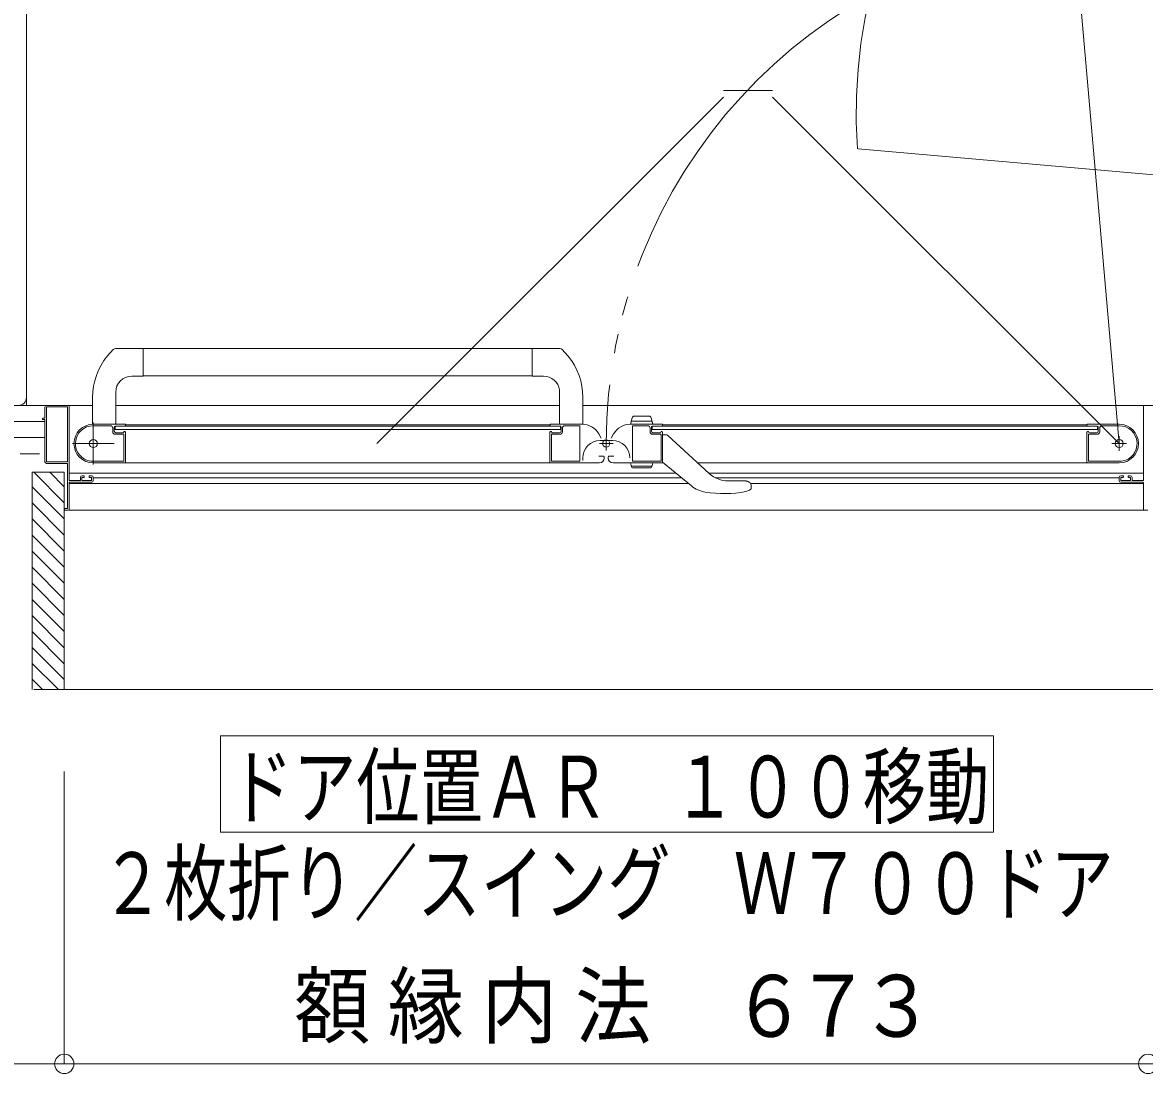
# Model space of a CAD drawing. Units: millimetres on the paper. Extents: x -305 to 305, y -152 to 152.
# Drawn here: x -204.06 to -169.22, y 6.83 to 39.46 of the extents above; entities that cross this region are included whole.
import ezdxf
from ezdxf.enums import TextEntityAlignment as Align

# ---------------------------------------------------------------- set-up
doc = ezdxf.new("R2010")
doc.units = ezdxf.units.MM
doc.linetypes.add('LONG_CHAIN', pattern=[21, 18, -1, 1, -1])
doc.linetypes.add('LONG_DOUBLE_CHAIN', pattern=[21.8, 18, -1, 0.6, -0.6, 0.6, -1])
doc.layers.add('0-0_0', color=7, linetype='Continuous', lineweight=9)
doc.layers.add('0-1_VIEW0001', color=7, linetype='Continuous', lineweight=9)
doc.styles.add('ＭＳ ゴシック', font='')
doc.styles.get('ＭＳ ゴシック').set_extended_font_data('MS Gothic')

# ---------------------------------------------------------------- blocks, each defined once
blk = doc.blocks.new('_ORIGIN')
at = {"layer": '0-0_0'}
blk.add_line((0, 0), (-1, 0), dxfattribs=at)
blk.add_circle((0, 0), 0.5, dxfattribs=at)

msp = doc.modelspace()

# ---------------------------------------------------------------- linework, layer by layer
at = {"layer": '0-1_VIEW0001'}
for p, q in [((-203.934, 87.573), (-203.934, 27.573)), ((-203.934, 87.323), (-203.934, 27.822)), ((-201.423, 29.112), (-201.238, 29.311)), ((-200.309, 29.338), (-201.169, 29.338)), ((-200.309, 29.338), (-187.374, 29.338)), ((-200.309, 28.483), (-200.309, 29.338)), ((-188.235, 28.483), (-188.235, 29.338)), ((-187.122, 29.113), (-187.305, 29.311)), ((-200.309, 28.483), (-200.664, 28.483)), ((-200.309, 28.488), (-188.235, 28.488)), ((-188.235, 28.483), (-187.88, 28.483)), ((-201.164, 27.983), (-201.164, 26.988)), ((-187.385, 28.052), (-187.385, 26.998)), ((-203.359, 27.523), (-203.359, 27.188)), ((-203.311, 27.573), (-201.885, 27.573)), ((-202.674, 27.528), (-203.299, 27.528)), ((-202.609, 25.253), (-202.609, 27.548)), ((-201.884, 27.816), (-201.887, 26.998)), ((-201.159, 27.573), (-187.385, 27.573)), ((-186.66, 27.816), (-186.657, 26.998)), ((-162.434, 27.573), (-186.659, 27.573)), ((-186.659, 27.573), (-168.559, 27.573)), ((-169.259, 25.253), (-169.259, 27.548)), ((-203.314, 27.513), (-203.314, 25.833)), ((-202.659, 25.833), (-202.659, 27.513)), ((-185.184, 26.988), (-185.132, 27.183)), ((-185.059, 27.238), (-184.608, 27.238)), ((-184.484, 26.988), (-184.536, 27.183)), ((-203.359, 27.073), (-243.434, 27.073)), ((-203.434, 27.163), (-203.434, 27.143)), ((-203.374, 27.173), (-203.424, 27.173)), ((-203.424, 27.133), (-203.374, 27.133)), ((-203.359, 27.118), (-203.359, 25.823)), ((-200.874, 26.988), (-201.859, 26.988)), ((-201.329, 26.943), (-201.859, 26.943)), ((-201.254, 26.753), (-201.254, 26.868)), ((-201.209, 26.773), (-201.209, 26.898)), ((-201.184, 26.823), (-201.184, 26.923)), ((-187.359, 26.923), (-201.184, 26.923)), ((-200.881, 26.925), (-200.867, 26.934)), ((-187.684, 26.973), (-200.859, 26.973)), ((-200.859, 26.947), (-200.859, 26.973)), ((-187.684, 26.973), (-187.684, 26.947)), ((-187.677, 26.934), (-187.663, 26.925)), ((-187.669, 26.988), (-186.683, 26.988)), ((-187.359, 26.923), (-187.359, 26.823)), ((-187.334, 26.898), (-187.334, 26.773)), ((-187.294, 26.868), (-187.294, 26.753)), ((-186.769, 26.943), (-187.219, 26.943)), ((-186.754, 25.848), (-186.754, 26.928)), ((-184.199, 26.988), (-185.186, 26.988)), ((-184.51, 27.088), (-185.157, 27.088)), ((-185.114, 25.848), (-185.114, 26.928)), ((-185.099, 26.943), (-184.649, 26.943)), ((-184.574, 26.868), (-184.574, 26.753)), ((-184.534, 26.898), (-184.534, 26.773)), ((-184.509, 26.923), (-170.684, 26.923)), ((-184.509, 26.923), (-184.509, 26.823)), ((-184.192, 26.934), (-184.206, 26.925)), ((-184.184, 26.973), (-171.009, 26.973)), ((-184.184, 26.973), (-184.184, 26.947)), ((-171.009, 26.947), (-171.009, 26.973)), ((-170.988, 26.925), (-171.002, 26.934)), ((-170.994, 26.988), (-170.009, 26.988)), ((-170.684, 26.823), (-170.684, 26.923)), ((-170.659, 26.773), (-170.659, 26.898)), ((-170.614, 26.753), (-170.614, 26.868)), ((-170.539, 26.943), (-170.009, 26.943)), ((-243.434, 26.573), (-203.359, 26.573)), ((-203.359, 26.573), (-243.434, 26.573)), ((-187.359, 26.823), (-201.184, 26.823)), ((-200.919, 26.678), (-201.179, 26.678)), ((-200.934, 26.723), (-201.159, 26.723)), ((-200.909, 25.848), (-200.909, 26.668)), ((-200.888, 26.763), (-200.894, 26.763)), ((-200.867, 26.752), (-200.881, 26.761)), ((-200.859, 25.798), (-200.859, 26.74)), ((-187.684, 25.788), (-187.684, 26.74)), ((-187.663, 26.761), (-187.677, 26.752)), ((-187.649, 26.763), (-187.655, 26.763)), ((-187.634, 26.663), (-187.634, 25.848)), ((-187.369, 26.678), (-187.619, 26.678)), ((-187.384, 26.723), (-187.609, 26.723)), ((-186.088, 26.558), (-186.163, 26.688)), ((-186.124, 26.482), (-185.744, 26.482)), ((-185.78, 26.558), (-185.705, 26.688)), ((-184.509, 26.823), (-170.684, 26.823)), ((-184.499, 26.678), (-184.249, 26.678)), ((-184.484, 26.723), (-184.259, 26.723)), ((-184.234, 26.663), (-184.234, 25.848)), ((-184.219, 26.763), (-184.213, 26.763)), ((-184.206, 26.761), (-184.192, 26.752)), ((-184.184, 26.74), (-184.184, 25.798)), ((-184.184, 26.663), (-184.093, 26.663)), ((-184.022, 26.634), (-182.734, 25.456)), ((-171.009, 25.798), (-171.009, 26.74)), ((-171.002, 26.752), (-170.988, 26.761)), ((-170.98, 26.763), (-170.974, 26.763)), ((-170.959, 25.848), (-170.959, 26.668)), ((-170.949, 26.678), (-170.689, 26.678)), ((-170.934, 26.723), (-170.709, 26.723)), ((-203.299, 25.818), (-202.674, 25.818)), ((-201.933, 25.838), (-200.919, 25.838)), ((-201.86, 25.788), (-187.684, 25.788)), ((-187.715, 25.788), (-186.145, 25.788)), ((-187.624, 25.838), (-186.764, 25.838)), ((-186.664, 25.862), (-186.664, 25.942)), ((-186.019, 25.993), (-186.169, 25.993)), ((-185.994, 25.938), (-185.994, 25.968)), ((-185.874, 25.938), (-185.874, 25.968)), ((-185.849, 25.993), (-185.699, 25.993)), ((-184.154, 25.788), (-185.724, 25.788)), ((-184.244, 25.838), (-185.104, 25.838)), ((-184.484, 25.788), (-184.517, 25.664)), ((-183.289, 25.075), (-184.184, 25.813)), ((-170.009, 25.788), (-183.098, 25.788)), ((-169.936, 25.838), (-170.949, 25.838)), ((-203.759, 18.748), (-203.759, 25.498)), ((-202.76, 25.498), (-203.759, 25.498)), ((-202.759, 24.548), (-203.709, 25.498)), ((-203.309, 25.773), (-202.674, 25.773)), ((-202.759, 25.048), (-203.209, 25.498)), ((-202.759, 18.748), (-202.759, 25.498)), ((-202.659, 25.758), (-202.659, 24.388)), ((-183.764, 25.467), (-202.609, 25.467)), ((-184.51, 25.688), (-185.157, 25.688)), ((-185.117, 25.638), (-184.551, 25.638)), ((-169.259, 25.467), (-182.746, 25.467)), ((-202.609, 24.338), (-202.609, 25.173)), ((-183.38, 25.15), (-202.609, 25.15)), ((-202.274, 25.238), (-202.594, 25.238)), ((-202.594, 25.188), (-201.909, 25.188)), ((-202.259, 25.338), (-202.259, 25.253)), ((-202.214, 25.253), (-202.214, 25.323)), ((-202.154, 25.388), (-202.209, 25.388)), ((-202.199, 25.338), (-202.154, 25.338)), ((-201.929, 25.238), (-202.199, 25.238)), ((-202.139, 25.353), (-202.139, 25.373)), ((-201.989, 25.373), (-201.989, 25.353)), ((-201.909, 25.388), (-201.974, 25.388)), ((-201.974, 25.338), (-201.929, 25.338)), ((-201.914, 25.323), (-201.914, 25.253)), ((-201.859, 25.238), (-201.859, 25.338)), ((-183.594, 25.327), (-201.859, 25.327)), ((-170.009, 25.327), (-182.549, 25.327)), ((-182.151, 25.229), (-181.631, 25.229)), ((-181.47, 25.168), (-181.468, 25.166)), ((-169.259, 25.15), (-181.434, 25.15)), ((-181.434, 25.091), (-181.434, 25.009)), ((-170.009, 25.238), (-170.009, 25.338)), ((-169.959, 25.388), (-169.894, 25.388)), ((-169.274, 25.188), (-169.959, 25.188)), ((-169.954, 25.323), (-169.954, 25.253)), ((-169.894, 25.338), (-169.939, 25.338)), ((-169.939, 25.238), (-169.669, 25.238)), ((-169.879, 25.373), (-169.879, 25.353)), ((-169.729, 25.353), (-169.729, 25.373)), ((-169.714, 25.388), (-169.659, 25.388)), ((-169.669, 25.338), (-169.714, 25.338)), ((-169.654, 25.253), (-169.654, 25.323)), ((-169.609, 25.338), (-169.609, 25.253)), ((-169.594, 25.238), (-169.274, 25.238)), ((-169.259, 24.338), (-169.259, 25.173)), ((-202.759, 24.048), (-203.759, 25.048)), ((-181.598, 24.895), (-181.482, 24.939)), ((-181.448, 24.967), (-181.482, 24.939)), ((-181.448, 24.967), (-181.447, 24.967)), ((-202.759, 23.548), (-203.759, 24.548)), ((-202.759, 23.048), (-203.759, 24.048)), ((-202.674, 24.373), (-202.744, 24.373)), ((-202.744, 24.323), (-202.624, 24.323)), ((-169.259, 24.323), (-202.609, 24.323)), ((-169.124, 24.323), (-169.244, 24.323)), ((-202.759, 22.548), (-203.759, 23.548)), ((-202.759, 22.048), (-203.759, 23.048)), ((-202.759, 21.548), (-203.759, 22.548)), ((-202.759, 21.048), (-203.759, 22.048)), ((-202.759, 20.548), (-203.759, 21.548)), ((-202.759, 20.048), (-203.759, 21.048)), ((-202.759, 19.553), (-203.759, 20.553)), ((-202.759, 19.058), (-203.759, 20.058)), ((-202.944, 18.748), (-203.759, 19.563)), ((-203.439, 18.748), (-203.759, 19.068)), ((-203.708, 18.748), (-168.109, 18.748)), ((-197.909, 14.317), (-197.909, 17.317)), ((-197.909, 17.317), (-173.909, 17.317)), ((-173.909, 14.317), (-173.909, 17.317)), ((-202.759, 16.208), (-202.759, 7.125)), ((-202.759, 16.208), (-202.759, 7.125)), ((-197.909, 14.317), (-173.909, 14.317)), ((-242.834, 7.125), (-203.359, 7.125)), ((-202.159, 7.125), (-169.709, 7.125))]:
    msp.add_line(p, q, dxfattribs=at)
at = {"layer": '0-1_VIEW0001', "linetype": 'LONG_DOUBLE_CHAIN'}
for p, q in [((-171.397, 42.252), (-170.009, 26.388)), ((-182.296, 37.348), (-180.77, 37.348)), ((-193.056, 26.388), (-182.296, 37.148)), ((-170.009, 26.388), (-180.77, 37.148)), ((-178.114, 35.536), (-162.249, 34.148)), ((-244.934, 26.073), (-203.359, 26.073))]:
    msp.add_line(p, q, dxfattribs=at)
at = {"layer": '0-1_VIEW0001', "linetype": 'LONG_CHAIN'}
for p, q in [((-201.859, 27.038), (-201.859, 25.738)), ((-185.934, 26.176), (-185.934, 26.567)), ((-170.009, 26.158), (-170.009, 26.618)), ((-201.209, 26.388), (-202.509, 26.388)), ((-186.147, 26.388), (-185.722, 26.388)), ((-169.779, 26.388), (-170.239, 26.388))]:
    msp.add_line(p, q, dxfattribs=at)
at = {"layer": '0-1_VIEW0001'}
for points in [[(-203.309, 27.573), (-244.434, 27.573), (-244.434, 87.573)], [(-184.484, 25.788), (-185.184, 25.788), (-185.15, 25.664)], [(-181.57, 25.221), (-181.574, 25.222), (-181.578, 25.223), (-181.582, 25.224), (-181.587, 25.225), (-181.591, 25.226), (-181.595, 25.226), (-181.6, 25.227), (-181.604, 25.227), (-181.608, 25.228), (-181.613, 25.228), (-181.615, 25.229), (-181.617, 25.229), (-181.619, 25.229), (-181.621, 25.229), (-181.623, 25.229), (-181.626, 25.229), (-181.628, 25.229), (-181.63, 25.229), (-181.632, 25.229), (-181.634, 25.229)], [(-181.47, 25.168), (-181.471, 25.169), (-181.472, 25.17), (-181.473, 25.17), (-181.474, 25.171), (-181.475, 25.172), (-181.477, 25.173), (-181.478, 25.175), (-181.479, 25.176), (-181.481, 25.177), (-181.482, 25.178), (-181.484, 25.179), (-181.485, 25.18), (-181.486, 25.181), (-181.488, 25.182), (-181.489, 25.183), (-181.491, 25.184), (-181.492, 25.185), (-181.494, 25.186), (-181.496, 25.187), (-181.499, 25.189), (-181.502, 25.191), (-181.505, 25.193), (-181.508, 25.195), (-181.512, 25.197), (-181.515, 25.199), (-181.519, 25.201), (-181.523, 25.203), (-181.526, 25.205), (-181.53, 25.207), (-181.534, 25.208), (-181.538, 25.21), (-181.541, 25.212), (-181.545, 25.213), (-181.549, 25.214), (-181.553, 25.216), (-181.557, 25.217), (-181.562, 25.219), (-181.566, 25.22), (-181.57, 25.221)], [(-181.434, 25.009), (-181.434, 25.007), (-181.435, 25.005), (-181.435, 25.003), (-181.435, 25), (-181.436, 24.998), (-181.436, 24.996), (-181.436, 24.994), (-181.437, 24.991), (-181.437, 24.989), (-181.438, 24.987), (-181.438, 24.985), (-181.439, 24.983), (-181.44, 24.98), (-181.44, 24.978), (-181.441, 24.976), (-181.442, 24.974), (-181.443, 24.972), (-181.445, 24.97), (-181.446, 24.968), (-181.447, 24.967)]]:
    msp.add_lwpolyline(points, dxfattribs=at)
for centre, radius in [((-201.859, 26.388), 0.125), ((-185.934, 26.388), 0.113), ((-170.009, 26.388), 0.125)]:
    msp.add_circle(centre, radius, dxfattribs=at)
at = {"layer": '0-1_VIEW0001', "linetype": 'LONG_DOUBLE_CHAIN'}
for centre, start, end in [((-162.249, 36.648), 90, 183.9973), ((-170.009, 26.388), 95, 180)]:
    msp.add_arc(centre, 15.925, start, end, dxfattribs=at)
at = {"layer": '0-1_VIEW0001'}
for centre, radius, start, end in [((-201.169, 29.238), 0.1, 90, 133.4724), ((-187.374, 29.238), 0.1, 46.5276, 90), ((-199.814, 27.808), 2.07, 140.9758, 179.8), ((-188.729, 27.808), 2.07, 0.2, 39.0581), ((-200.664, 27.983), 0.5, 90, 180), ((-187.88, 27.983), 0.5, 7.9556, 90), ((-204.184, 27.822), 0.25, 270, 0), ((-203.309, 27.523), 0.05, 90, 180), ((-203.299, 27.513), 0.015, 90, 180), ((-202.674, 27.513), 0.015, 0, 90), ((-202.634, 27.548), 0.025, 0, 90), ((-169.234, 27.548), 0.025, 90, 180), ((-203.374, 27.188), 0.015, 270, 0), ((-185.059, 27.163), 0.075, 90, 165), ((-184.608, 27.163), 0.075, 15, 90), ((-203.424, 27.163), 0.01, 90, 180), ((-203.424, 27.143), 0.01, 180, 270), ((-203.374, 27.118), 0.015, 0, 90), ((-201.859, 26.388), 0.6, 90, 270), ((-201.859, 26.388), 0.555, 90, 262.2329), ((-201.329, 26.868), 0.075, 0, 90), ((-201.184, 26.898), 0.025, 90, 180), ((-200.888, 26.938), 0.015, 270, 300.9638), ((-200.874, 26.973), 0.015, 0, 90), ((-200.874, 26.947), 0.015, 300.9638, 0), ((-187.669, 26.973), 0.015, 90, 180), ((-187.669, 26.947), 0.015, 180, 239.0362), ((-187.655, 26.938), 0.015, 239.0362, 270), ((-187.359, 26.898), 0.025, 0, 90), ((-187.219, 26.868), 0.075, 90, 180), ((-186.769, 26.928), 0.015, 0, 90), ((-186.683, 26.388), 0.6, 30, 90), ((-185.186, 26.388), 0.6, 90, 150), ((-185.099, 26.928), 0.015, 90, 180), ((-184.649, 26.868), 0.075, 0, 90), ((-184.509, 26.898), 0.025, 90, 180), ((-184.213, 26.938), 0.015, 270, 300.9638), ((-184.199, 26.973), 0.015, 0, 90), ((-184.199, 26.947), 0.015, 300.9638, 0), ((-170.994, 26.973), 0.015, 90, 180), ((-170.994, 26.947), 0.015, 180, 239.0362), ((-170.98, 26.938), 0.015, 239.0362, 270), ((-170.684, 26.898), 0.025, 0, 90), ((-170.539, 26.868), 0.075, 90, 180), ((-170.009, 26.388), 0.6, 270, 90), ((-170.009, 26.388), 0.555, 277.7671, 90), ((-201.179, 26.753), 0.075, 180, 270), ((-201.159, 26.773), 0.05, 180, 270), ((-200.934, 26.748), 0.025, 270, 0), ((-200.919, 26.668), 0.01, 0, 90), ((-200.894, 26.748), 0.015, 90, 180), ((-200.888, 26.748), 0.015, 59.0362, 90), ((-200.874, 26.74), 0.015, 0, 59.0362), ((-187.669, 26.74), 0.015, 120.9638, 180), ((-187.655, 26.748), 0.015, 90, 120.9638), ((-187.649, 26.748), 0.015, 0, 90), ((-187.609, 26.748), 0.025, 180, 270), ((-187.619, 26.663), 0.015, 90, 180), ((-187.384, 26.773), 0.05, 270, 0), ((-187.369, 26.753), 0.075, 270, 0), ((-186.124, 25.942), 0.54, 90, 180), ((-185.744, 25.942), 0.54, 0, 90), ((-184.499, 26.753), 0.075, 180, 270), ((-184.484, 26.773), 0.05, 180, 270), ((-184.259, 26.748), 0.025, 270, 0), ((-184.249, 26.663), 0.015, 0, 90), ((-184.219, 26.748), 0.015, 90, 180), ((-184.213, 26.748), 0.015, 59.0362, 90), ((-184.199, 26.74), 0.015, 0, 59.0362), ((-184.093, 26.563), 0.1, 47.5638, 90), ((-170.994, 26.74), 0.015, 120.9638, 180), ((-170.98, 26.748), 0.015, 90, 120.9638), ((-170.974, 26.748), 0.015, 0, 90), ((-170.934, 26.748), 0.025, 180, 270), ((-170.949, 26.668), 0.01, 90, 180), ((-170.709, 26.773), 0.05, 270, 0), ((-170.689, 26.753), 0.075, 270, 0), ((-203.309, 25.823), 0.05, 180, 270), ((-203.299, 25.833), 0.015, 180, 270), ((-202.674, 25.833), 0.015, 270, 0), ((-201.933, 25.848), 0.01, 262.2329, 270), ((-200.919, 25.848), 0.01, 270, 0), ((-200.869, 25.798), 0.01, 270, 0), ((-187.674, 25.798), 0.01, 180, 270), ((-187.624, 25.848), 0.01, 180, 270), ((-186.764, 25.848), 0.01, 270, 0), ((-186.144, 25.938), 0.15, 270, 0), ((-186.019, 25.968), 0.025, 0, 90), ((-185.849, 25.968), 0.025, 90, 180), ((-185.724, 25.938), 0.15, 180, 270), ((-185.104, 25.848), 0.01, 180, 270), ((-184.244, 25.848), 0.01, 270, 0), ((-184.194, 25.798), 0.01, 270, 0), ((-170.999, 25.798), 0.01, 180, 270), ((-170.949, 25.848), 0.01, 180, 270), ((-170.109, 25.803), 0.015, 267.3065, 270), ((-169.936, 25.848), 0.01, 270, 277.7671), ((-202.674, 25.758), 0.015, 0, 90), ((-185.117, 25.673), 0.035, 195, 270), ((-184.551, 25.673), 0.035, 270, 345), ((-182.151, 26.094), 0.865, 227.5638, 270), ((-202.594, 25.253), 0.015, 180, 270), ((-202.594, 25.173), 0.015, 90, 180), ((-202.274, 25.253), 0.015, 270, 0), ((-202.209, 25.338), 0.05, 90, 180), ((-202.199, 25.323), 0.015, 90, 180), ((-202.199, 25.253), 0.015, 180, 270), ((-202.154, 25.373), 0.015, 0, 90), ((-202.154, 25.353), 0.015, 270, 0), ((-201.974, 25.373), 0.015, 90, 180), ((-201.974, 25.353), 0.015, 180, 270), ((-201.929, 25.323), 0.015, 0, 90), ((-201.929, 25.253), 0.015, 270, 0), ((-201.909, 25.338), 0.05, 0, 90), ((-201.909, 25.238), 0.05, 270, 0), ((-181.534, 25.091), 0.1, 0, 48.1897), ((-169.959, 25.338), 0.05, 90, 180), ((-169.959, 25.238), 0.05, 180, 270), ((-169.939, 25.323), 0.015, 90, 180), ((-169.939, 25.253), 0.015, 180, 270), ((-169.894, 25.373), 0.015, 0, 90), ((-169.894, 25.353), 0.015, 270, 0), ((-169.714, 25.373), 0.015, 90, 180), ((-169.714, 25.353), 0.015, 180, 270), ((-169.669, 25.323), 0.015, 0, 90), ((-169.669, 25.253), 0.015, 270, 0), ((-169.659, 25.338), 0.05, 0, 90), ((-169.594, 25.253), 0.015, 180, 270), ((-169.274, 25.253), 0.015, 270, 0), ((-169.274, 25.173), 0.015, 0, 90), ((-182.716, 25.769), 0.9, 230.5, 260.7116), ((-182.269, 28.503), 3.67, 260.7116, 280.5453), ((-202.674, 24.388), 0.015, 270, 0), ((-202.744, 24.358), 0.015, 90, 180), ((-202.744, 24.338), 0.015, 180, 270), ((-202.624, 24.338), 0.015, 270, 0), ((-169.244, 24.338), 0.015, 180, 270)]:
    msp.add_arc(centre, radius, start, end, dxfattribs=at)

# ---------------------------------------------------------------- block references
at = {"layer": '0-1_VIEW0001', "xscale": 0.6, "yscale": 0.6}
for p in [(-202.759, 7.125), (-169.109, 7.125)]:
    msp.add_blockref('_ORIGIN', p, dxfattribs=at)
at = {"layer": '0-1_VIEW0001', "xscale": 0.6, "yscale": 0.6, "rotation": 180}
for p in [(-202.759, 7.125), (-169.109, 7.125)]:
    msp.add_blockref('_ORIGIN', p, dxfattribs=at)

# ---------------------------------------------------------------- texts
at = {"layer": '0-1_VIEW0001', "style": 'ＭＳ ゴシック'}
for s, width, p in [('ドア位置ＡＲ\u3000１００移動', 0.75, (-197.623, 14.198)), ('２枚折り／スイング\u3000Ｗ７００ドア', 0.75, (-201.623, 11.2)), ('額', 0.9, (-195.623, 7.391)), ('縁', 0.9, (-192.715, 7.391)), ('内', 0.9, (-189.807, 7.391)), ('法', 0.9, (-186.899, 7.391)), ('６', 0.9, (-182.059, 7.391)), ('７', 0.9, (-180.071, 7.391)), ('３', 0.9, (-178.083, 7.391))]:
    msp.add_text(s, height=1.921, dxfattribs=dict(at, width=width)).set_placement(p, align=Align.BOTTOM_LEFT)

doc.saveas('drawing.dxf')
